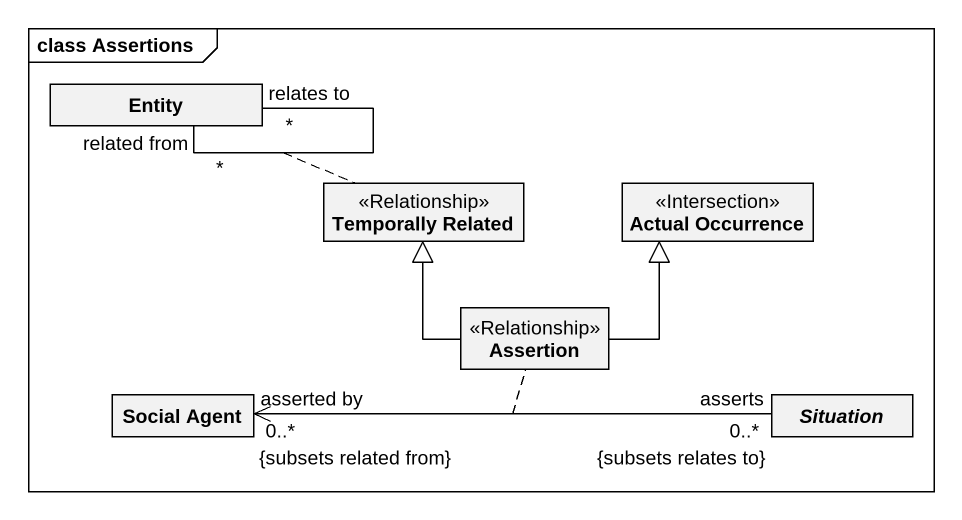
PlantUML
@startuml
mainframe class Assertions
hide circle
hide empty members
class "Entity" as Entity_
class "Temporally Related" as Temporally_Related <<Relationship>>
class "Actual Occurrence" as Actual_Occurrence <<Intersection>>
class Assertion <<Relationship>>
class "Social Agent" as Social_Agent
abstract class Situation
Entity_ "related from\n*" -- "relates to\n*" Entity_
(Entity_, Entity_) .. Temporally_Related
Assertion -up-|> Temporally_Related
Assertion -up-|> Actual_Occurrence
Social_Agent "0..*\nasserted by\n{subsets related from}" <-right- "0..*\nasserts\n{subsets relates to}" Situation
(Social_Agent, Situation) .. Assertion
@enduml
